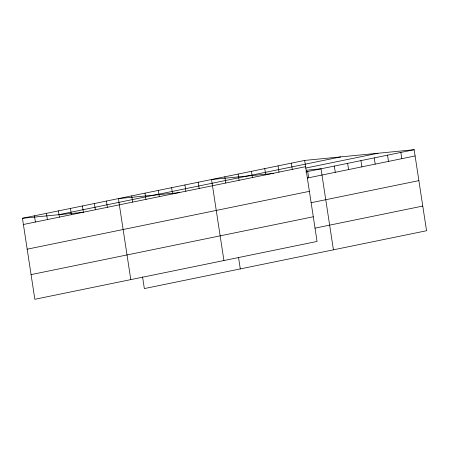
<?xml version="1.0" encoding="UTF-8"?>
<svg xmlns="http://www.w3.org/2000/svg" width="449" height="449" viewBox="0 0 449 449"><rect width="100%" height="100%" fill="white"/><g stroke="black" fill="none" stroke-linecap="round" stroke-linejoin="round"><path stroke-width="0.67" d="M304.663 160.422L317.061 241.444L34.848 299.287L22.45 218.265L304.663 160.422L414.152 149.713L426.55 230.735L144.337 288.578L142.558 276.926M58.583 214.729L340.791 156.886M23.404 224.5L305.617 166.658M305.511 168.106L378.019 153.244M305.724 171.933L414.152 149.713M307.341 178.034L415.106 155.949M27.181 249.184L309.395 191.336M311.118 202.718L418.883 180.627M31.071 274.608L313.284 216.766M315.007 228.143L422.773 206.057M273.862 173.415L211.53 179.51L223.928 260.532M306.302 170.238L321.024 168.802L333.422 249.824M179.353 192.638L118.401 198.598L130.799 279.62M22.45 218.265L83.402 212.304M400.845 152.436L401.804 158.677M387.543 155.163L388.497 161.404M374.241 157.891L375.196 164.126M360.934 160.619L361.888 166.854M347.633 163.346L348.587 169.582M334.325 166.074L335.28 172.309M307.717 171.524L308.671 177.765M291.356 163.15L292.31 169.385M278.054 165.877L279.009 172.113M264.747 168.6L265.701 174.841M251.446 171.327L252.4 177.568M238.138 174.055L239.093 180.296M238.509 257.26L240.288 268.912M224.837 176.783L225.791 183.018M198.228 182.238L199.182 188.473M184.921 184.966L185.88 191.201M171.619 187.693L172.573 193.929M158.317 190.415L159.272 196.656M145.01 193.143L145.964 199.384M131.709 195.871L132.663 202.106M106.407 201.057L107.362 207.292M94.413 203.515L95.368 209.75M82.42 205.973L83.374 212.209M70.426 208.431L71.38 214.667M58.432 210.89L59.386 217.125M46.438 213.348L47.392 219.583M34.444 215.806L35.398 222.042"/></g></svg>
